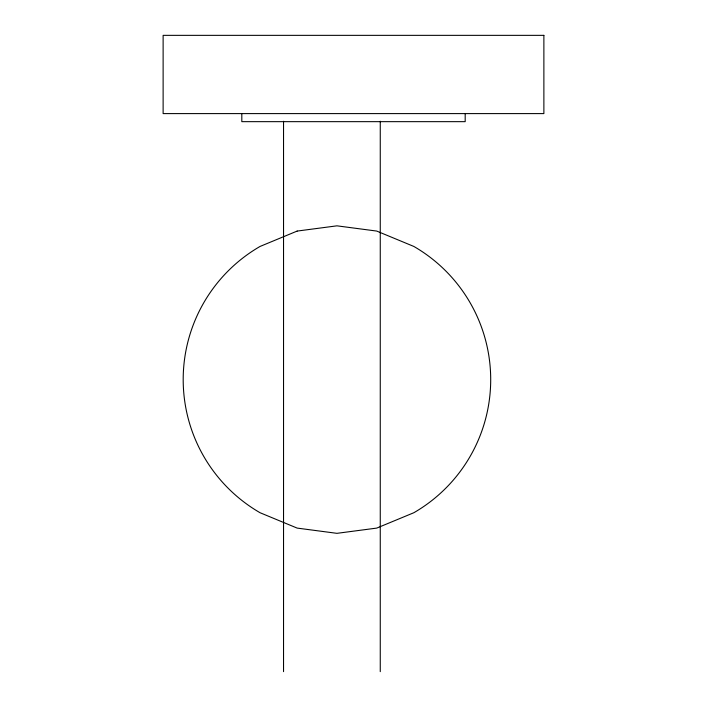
<?xml version="1.0" encoding="UTF-8"?>
<svg xmlns="http://www.w3.org/2000/svg" width="707" height="707" viewBox="0 0 707 707"><rect width="100%" height="100%" fill="white"/><g stroke="black" fill="none" stroke-linecap="round" stroke-linejoin="round"><path stroke-width="1.06" d="M465.188 114.004L465.188 121.657L241.812 121.657L241.812 114.004M380.26 121.268L380.26 671.65M283.542 121.268L283.542 671.65M297.152 231.074L260.07 246.434A153.746 153.746 0 0 0 260.07 512.734L297.152 528.094L336.947 533.334L376.743 528.094L413.825 512.734A153.746 153.746 0 0 0 413.825 246.434L376.743 231.074L336.947 225.833L297.152 231.074M543.877 35.35L163.123 35.35L163.123 113.597L543.877 113.597L543.877 35.35"/></g></svg>
